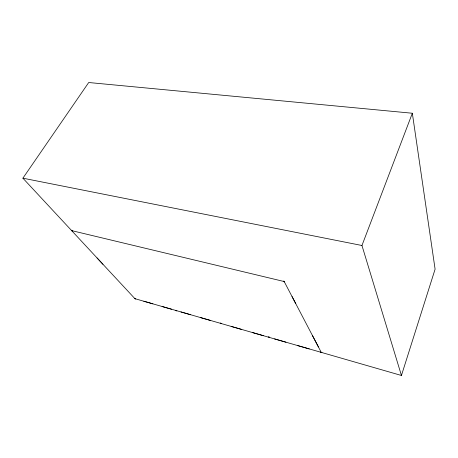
<?xml version="1.0" encoding="UTF-8"?>
<svg xmlns="http://www.w3.org/2000/svg" width="458" height="458" viewBox="0 0 458 458"><rect width="100%" height="100%" fill="white"/><g stroke="black" fill="none" stroke-linecap="round" stroke-linejoin="round"><path stroke-width="0.69" d="M401.437 375.48L435.1 269.184L412.337 113.241L88.709 82.52L22.9 178.185L134.921 298.668L401.437 375.48L361.957 245.499L412.337 113.241M22.9 178.185L361.957 245.499M71.637 230.609L284.183 281.538L321.258 352.374M143.835 301.238L152.903 303.854M162.121 306.505L171.487 309.207M181.019 311.955L190.711 314.749M200.564 317.589L210.588 320.474M231.164 326.405L241.727 329.451M252.478 332.548L263.424 335.703M274.571 338.914L285.924 342.189M297.482 345.521L309.259 348.916M97.062 257.951L102.947 264.283M318.43 346.969L312.493 335.628M292.049 296.566L295.765 303.665M220.407 323.09L221.391 323.657L220.407 323.09M269.693 337.363L268.646 336.911L269.693 337.363M283.554 281.155C284.137 282.758 285.792 281.206 283.554 281.155M321.848 352.54L320.663 352.202L321.848 352.54M71.305 230.254L72.204 230.941L71.305 230.254M134.681 298.41L135.391 298.937L134.681 298.41M176.799 310.868L175.826 310.318L176.799 310.868"/></g></svg>
